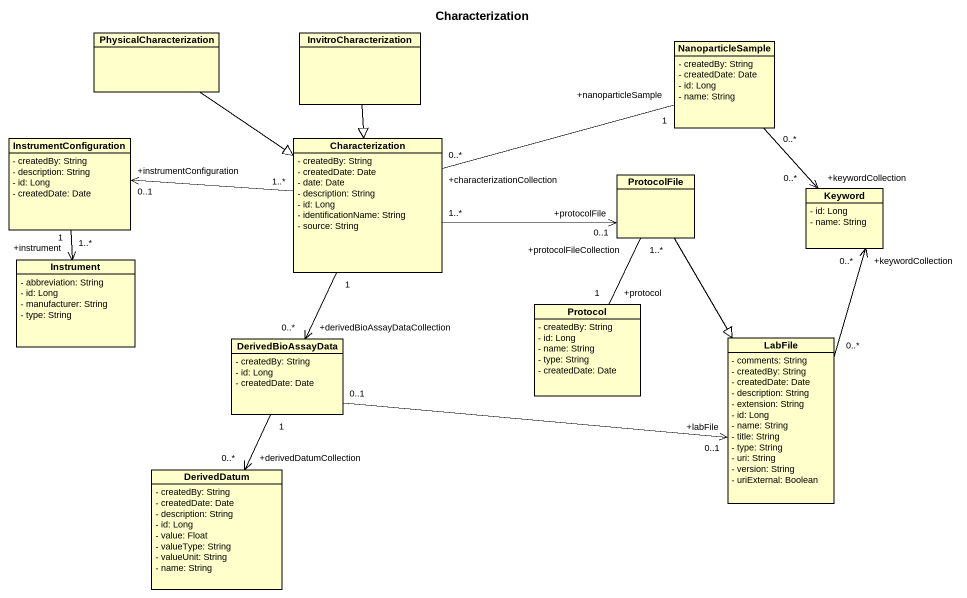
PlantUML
@startuml
title Characterization
hide circle
hide empty members
skinparam classAttributeIconSize 0
class PhysicalCharacterization
class InvitroCharacterization
class NanoparticleSample {
  - createdBy: String
  - createdDate: Date
  - id: Long
  - name: String
}
class InstrumentConfiguration {
  - createdBy: String
  - description: String
  - id: Long
  - createdDate: Date
}
class Characterization {
  - createdBy: String
  - createdDate: Date
  - date: Date
  - description: String
  - id: Long
  - identificationName: String
  - source: String
}
class ProtocolFile
class Keyword {
  - id: Long
  - name: String
}
class Instrument {
  - abbreviation: String
  - id: Long
  - manufacturer: String
  - type: String
}
class "Protocol" as Protocol_ {
  - createdBy: String
  - id: Long
  - name: String
  - type: String
  - createdDate: Date
}
class DerivedBioAssayData {
  - createdBy: String
  - id: Long
  - createdDate: Date
}
class LabFile {
  - comments: String
  - createdBy: String
  - createdDate: Date
  - description: String
  - extension: String
  - id: Long
  - name: String
  - title: String
  - type: String
  - uri: String
  - version: String
  - uriExternal: Boolean
}
class DerivedDatum {
  - createdBy: String
  - createdDate: Date
  - description: String
  - id: Long
  - value: Float
  - valueType: String
  - valueUnit: String
  - name: String
}
PhysicalCharacterization --|> Characterization
InvitroCharacterization --|> Characterization
NanoparticleSample "+nanoparticleSample\n1" -left- "+characterizationCollection\n0..*" Characterization
NanoparticleSample "0..*" --> "+keywordCollection\n0..*" Keyword
InstrumentConfiguration "1..*" --> "+instrument\n1" Instrument
Characterization "1..*" -left-> "+instrumentConfiguration\n0..1" InstrumentConfiguration
Characterization "1..*" -right-> "+protocolFile\n0..1" ProtocolFile
Characterization "1" --> "+derivedBioAssayDataCollection\n0..*" DerivedBioAssayData
ProtocolFile --|> LabFile
Protocol_ "+protocol\n1" -up- "+protocolFileCollection\n1..*" ProtocolFile
DerivedBioAssayData "0..1" -right-> "+labFile\n0..1" LabFile
DerivedBioAssayData "1" --> "+derivedDatumCollection\n0..*" DerivedDatum
LabFile "0..*" -up-> "+keywordCollection\n0..*" Keyword
@enduml
